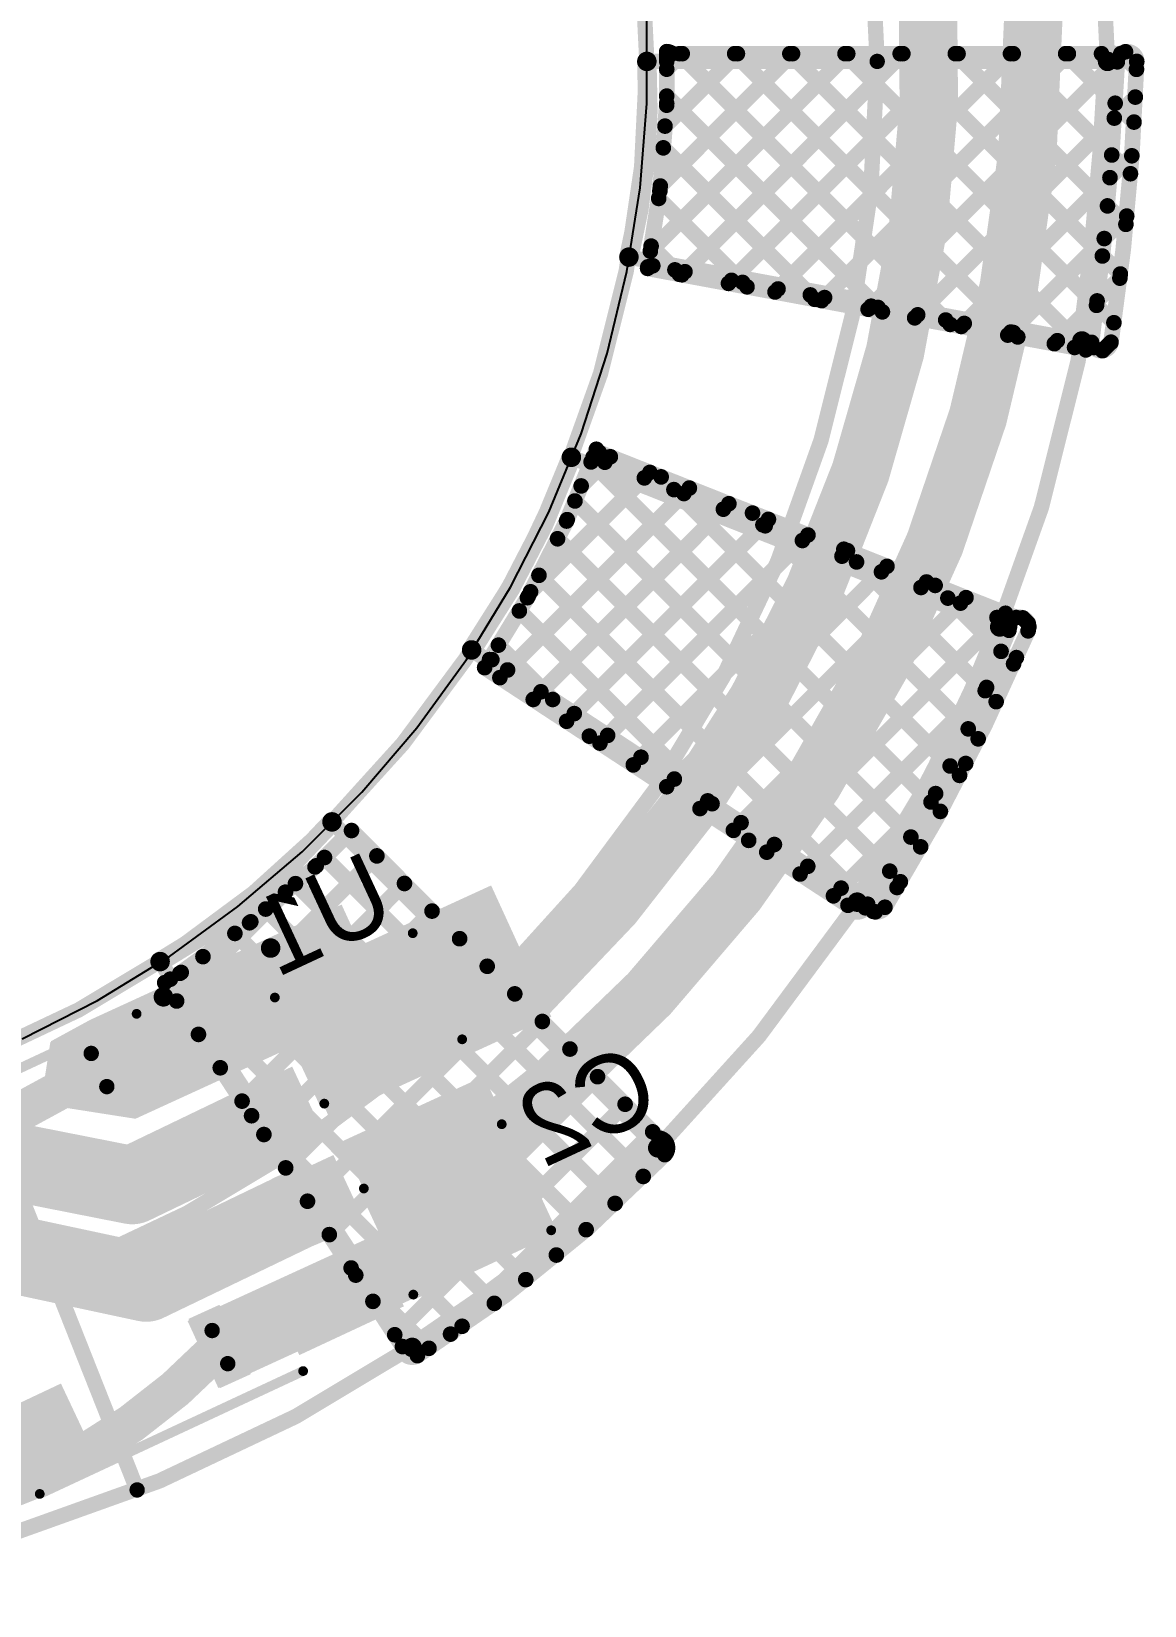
# Model space of a CAD drawing. Header units: millimetres. Extents: x 4.9 to 6.5, y 3.15 to 4.73.
# Drawn here: x 5.932 to 6.503, y 3.151 to 3.958 of the extents above; entities that cross this region are included whole.
import ezdxf

# ---------------------------------------------------------------- set-up
doc = ezdxf.new("R2010")
doc.units = ezdxf.units.MM
doc.header["$MEASUREMENT"] = 0
for name, color, linetype in [('BottomLayer', 5, 'Continuous'), ('BottomOverlay', 54, 'Continuous'), ('BottomPaste', 16, 'Continuous'), ('BottomSolder', 6, 'Continuous'), ('Mechanical1', 6, 'Continuous'), ('Mechanical2', 216, 'Continuous'), ('MultiLayer', 9, 'Continuous'), ('TopLayer', 1, 'Continuous'), ('TopOverlay', 2, 'Continuous'), ('ViaHoleLayer', 16, 'Continuous')]:
    doc.layers.add(name, color=color, linetype=linetype)

# ---------------------------------------------------------------- blocks, each defined once
blk = doc.blocks.new('SOP_8_B_1')
at = {"layer": 'BottomLayer'}
for points in [[(-0.13386, 0.06122), (-0.08268, 0.06122), (-0.13386, 0.08878), (-0.08268, 0.08878)], [(0.08268, 0.06122), (0.13386, 0.06122), (0.08268, 0.08878), (0.13386, 0.08878)], [(-0.13386, 0.01122), (-0.08268, 0.01122), (-0.13386, 0.03878), (-0.08268, 0.03878)], [(0.08268, 0.01122), (0.13386, 0.01122), (0.08268, 0.03878), (0.13386, 0.03878)], [(-0.13386, -0.03878), (-0.08268, -0.03878), (-0.13386, -0.01122), (-0.08268, -0.01122)], [(0.08268, -0.03878), (0.13386, -0.03878), (0.08268, -0.01122), (0.13386, -0.01122)], [(-0.13386, -0.08878), (-0.08268, -0.08878), (-0.13386, -0.06122), (-0.08268, -0.06122)], [(0.08268, -0.08878), (0.13386, -0.08878), (0.08268, -0.06122), (0.13386, -0.06122)]]:
    blk.add_solid(points, dxfattribs=at)
at = {"layer": 'BottomOverlay', "const_width": 0.005}
for points in [[(-0.072, 0.101), (0.077, 0.101)], [(-0.072, -0.101), (0.077, -0.101)]]:
    blk.add_lwpolyline(points, dxfattribs=at)
at = {"layer": 'BottomOverlay'}
for points, const_width in [([(-0.07325, 0.101, 1), (-0.07075, 0.101, 1)], 0.0025), ([(0.07575, 0.101, 1), (0.07825, 0.101, 1)], 0.0025), ([(-0.1219, -0.103, 1), (-0.1321, -0.103, 1)], 0.01), ([(-0.1346, -0.103, 1), (-0.1296, -0.103, 1)], 0.005), ([(-0.1244, -0.103, 1), (-0.1194, -0.103, 1)], 0.005), ([(-0.07325, -0.101, 1), (-0.07075, -0.101, 1)], 0.0025), ([(0.07575, -0.101, 1), (0.07825, -0.101, 1)], 0.0025)]:
    blk.add_lwpolyline(points, format="xyb", close=True, dxfattribs=dict(at, const_width=const_width))
at = {"layer": 'BottomPaste'}
for points in [[(-0.13386, 0.06122), (-0.08268, 0.06122), (-0.13386, 0.08878), (-0.08268, 0.08878)], [(0.08268, 0.06122), (0.13386, 0.06122), (0.08268, 0.08878), (0.13386, 0.08878)], [(-0.13386, 0.01122), (-0.08268, 0.01122), (-0.13386, 0.03878), (-0.08268, 0.03878)], [(0.08268, 0.01122), (0.13386, 0.01122), (0.08268, 0.03878), (0.13386, 0.03878)], [(-0.13386, -0.03878), (-0.08268, -0.03878), (-0.13386, -0.01122), (-0.08268, -0.01122)], [(0.08268, -0.03878), (0.13386, -0.03878), (0.08268, -0.01122), (0.13386, -0.01122)], [(-0.13386, -0.08878), (-0.08268, -0.08878), (-0.13386, -0.06122), (-0.08268, -0.06122)], [(0.08268, -0.08878), (0.13386, -0.08878), (0.08268, -0.06122), (0.13386, -0.06122)]]:
    blk.add_solid(points, dxfattribs=at)
at = {"layer": 'BottomSolder'}
for points in [[(-0.13786, 0.05722), (-0.07868, 0.05722), (-0.13786, 0.09278), (-0.07868, 0.09278)], [(0.07868, 0.05722), (0.13786, 0.05722), (0.07868, 0.09278), (0.13786, 0.09278)], [(-0.13786, 0.00722), (-0.07868, 0.00722), (-0.13786, 0.04278), (-0.07868, 0.04278)], [(0.07868, 0.00722), (0.13786, 0.00722), (0.07868, 0.04278), (0.13786, 0.04278)], [(-0.13786, -0.04278), (-0.07868, -0.04278), (-0.13786, -0.00722), (-0.07868, -0.00722)], [(0.07868, -0.04278), (0.13786, -0.04278), (0.07868, -0.00722), (0.13786, -0.00722)], [(-0.13786, -0.09278), (-0.07868, -0.09278), (-0.13786, -0.05722), (-0.07868, -0.05722)], [(0.07868, -0.09278), (0.13786, -0.09278), (0.07868, -0.05722), (0.13786, -0.05722)]]:
    blk.add_solid(points, dxfattribs=at)
blk = doc.blocks.new('C__1206_B_13')
at = {"layer": 'BottomLayer'}
for points in [[(-0.08, -0.035), (-0.02, -0.035), (-0.08, 0.035), (-0.02, 0.035)], [(0.02, -0.035), (0.08, -0.035), (0.02, 0.035), (0.08, 0.035)]]:
    blk.add_solid(points, dxfattribs=at)
at = {"layer": 'BottomOverlay', "const_width": 0.005}
for points in [[(-0.084, -0.039), (-0.084, 0.039)], [(-0.084, 0.039), (-0.024, 0.039)], [(0.024, 0.039), (0.084, 0.039)], [(0.084, -0.039), (0.084, 0.039)], [(-0.084, -0.039), (-0.024, -0.039)], [(0.024, -0.039), (0.084, -0.039)]]:
    blk.add_lwpolyline(points, dxfattribs=at)
at = {"layer": 'BottomOverlay', "const_width": 0.0025}
for points in [[(-0.08525, 0.039, 1), (-0.08275, 0.039, 1)], [(-0.08525, 0.039, 1), (-0.08275, 0.039, 1)], [(-0.02525, 0.039, 1), (-0.02275, 0.039, 1)], [(0.02275, 0.039, 1), (0.02525, 0.039, 1)], [(0.08275, 0.039, 1), (0.08525, 0.039, 1)], [(0.08275, 0.039, 1), (0.08525, 0.039, 1)], [(-0.08525, -0.039, 1), (-0.08275, -0.039, 1)], [(-0.08525, -0.039, 1), (-0.08275, -0.039, 1)], [(-0.02525, -0.039, 1), (-0.02275, -0.039, 1)], [(0.02275, -0.039, 1), (0.02525, -0.039, 1)], [(0.08275, -0.039, 1), (0.08525, -0.039, 1)], [(0.08275, -0.039, 1), (0.08525, -0.039, 1)]]:
    blk.add_lwpolyline(points, format="xyb", close=True, dxfattribs=at)
at = {"layer": 'BottomPaste'}
for points in [[(-0.08, -0.035), (-0.02, -0.035), (-0.08, 0.035), (-0.02, 0.035)], [(0.02, -0.035), (0.08, -0.035), (0.02, 0.035), (0.08, 0.035)]]:
    blk.add_solid(points, dxfattribs=at)
at = {"layer": 'BottomSolder'}
for points in [[(-0.084, -0.039), (-0.016, -0.039), (-0.084, 0.039), (-0.016, 0.039)], [(0.016, -0.039), (0.084, -0.039), (0.016, 0.039), (0.084, 0.039)]]:
    blk.add_solid(points, dxfattribs=at)

msp = doc.modelspace()

# ---------------------------------------------------------------- linework, layer by layer
at = {"layer": 'BottomLayer', "const_width": 0.03}
for points in [[(6.02193, 4.61967, -0.575301), (6.14563, 3.374)], [(5.95963, 4.572, -0.552947), (6.18586, 3.4638)]]:
    msp.add_lwpolyline(points, format="xyb", dxfattribs=at)
at = {"layer": 'BottomLayer'}
for points, const_width in [([(6.17836, 3.4638, 1), (6.19336, 3.4638, 1)], 0.015), ([(5.95869, 3.434, 1), (5.96656, 3.434, 1)], 0.00787), ([(5.96669, 3.417, 1), (5.97456, 3.417, 1)], 0.00787), ([(6.04588, 3.40077, 1), (6.06588, 3.40077, 1)], 0.02), ([(6.03704, 3.39704, 1), (6.05704, 3.39704, 1)], 0.02), ([(6.03717, 3.39697, 1), (6.05717, 3.39697, 1)], 0.02), ([(6.03717, 3.39697, 1), (6.05717, 3.39697, 1)], 0.02), ([(6.03932, 3.398, 1), (6.05932, 3.398, 1)], 0.02), ([(6.13813, 3.374, 1), (6.15313, 3.374, 1)], 0.015), ([(5.97368, 3.36643, 1), (5.99368, 3.36643, 1)], 0.02), ([(5.97368, 3.36643, 1), (5.99368, 3.36643, 1)], 0.02), ([(6.05522, 3.35235, 1), (6.07522, 3.35235, 1)], 0.02), ([(6.05535, 3.35228, 1), (6.07535, 3.35228, 1)], 0.02), ([(6.0575, 3.35332, 1), (6.0775, 3.35332, 1)], 0.02), ([(6.0575, 3.35332, 1), (6.0775, 3.35332, 1)], 0.02), ([(6.06406, 3.35609, 1), (6.08406, 3.35609, 1)], 0.02), ([(5.98088, 3.31647, 1), (6.00088, 3.31647, 1)], 0.02), ([(5.98088, 3.31647, 1), (6.00088, 3.31647, 1)], 0.02), ([(6.02069, 3.292, 1), (6.02856, 3.292, 1)], 0.00787), ([(6.02869, 3.275, 1), (6.03656, 3.275, 1)], 0.00787)]:
    msp.add_lwpolyline(points, format="xyb", close=True, dxfattribs=dict(at, const_width=const_width))
at = {"layer": 'BottomLayer', "const_width": 0.04}
for points in [[(6.04704, 3.39704), (6.05588, 3.40077)], [(5.98368, 3.36643), (6.04717, 3.39697)], [(6.04717, 3.39697), (6.04932, 3.398)], [(5.89463, 3.384), (5.98368, 3.36643)], [(5.99088, 3.31647), (6.06535, 3.35228)], [(6.06522, 3.35235), (6.0675, 3.35332)], [(6.0675, 3.35332), (6.07406, 3.35609)], [(5.90693, 3.33444), (5.99088, 3.31647)]]:
    msp.add_lwpolyline(points, dxfattribs=at)
at = {"layer": 'BottomLayer'}
for points in [[(6.08489, 3.40074), (6.19851, 3.45283), (6.05405, 3.468), (6.16767, 3.5201)], [(5.98531, 3.40051), (6.11424, 3.45962), (5.96208, 3.4512), (6.091, 3.5103)], [(5.94189, 3.44019), (5.95728, 3.41196), (5.96207, 3.4512), (5.97747, 3.42296)], [(5.98531, 3.40051), (5.9903, 3.43228), (5.93671, 3.40814), (5.9417, 3.43991)], [(6.12715, 3.31011), (6.20016, 3.34358), (6.09105, 3.38885), (6.16405, 3.42233)], [(6.02779, 3.26256), (6.20077, 3.34187), (6.01206, 3.29685), (6.18505, 3.37617)], [(5.84543, 3.16813), (5.96591, 3.22496), (5.82663, 3.208), (5.9471, 3.26483)]]:
    msp.add_solid(points, dxfattribs=at)
at = {"layer": 'BottomOverlay'}
for points, const_width in [([(6.24931, 3.84514), (6.35052, 3.94635)], 0.008), ([(6.25442, 3.87854), (6.32223, 3.94635)], 0.008), ([(6.25684, 3.90924), (6.29395, 3.94635)], 0.008), ([(6.25771, 3.9424), (6.25771, 3.94741)], 0.008), ([(6.25771, 3.9384), (6.26566, 3.94635)], 0.008), ([(6.25771, 3.92075), (6.25771, 3.9424)], 0.008), ([(6.26056, 3.94635), (6.4906, 3.94635)], 0.008), ([(6.26427, 3.94635), (6.40075, 3.80987)], 0.008), ([(6.26706, 3.83461), (6.3788, 3.94635)], 0.008), ([(6.26706, 3.83461), (6.3788, 3.94635)], 0.008), ([(6.29093, 3.8302), (6.40709, 3.94635)], 0.008), ([(6.29255, 3.94635), (6.43546, 3.80345)], 0.008), ([(6.31479, 3.82578), (6.43537, 3.94635)], 0.008), ([(6.32084, 3.94635), (6.47016, 3.79703)], 0.008), ([(6.33866, 3.82136), (6.46365, 3.94635)], 0.008), ([(6.34912, 3.94635), (6.48699, 3.80848)], 0.008), ([(6.36253, 3.81695), (6.49295, 3.94736)], 0.008), ([(6.37741, 3.94635), (6.49031, 3.83345)], 0.008), ([(6.40569, 3.94635), (6.49315, 3.8589)], 0.008), ([(6.43397, 3.94635), (6.49549, 3.88484)], 0.008), ([(6.46226, 3.94635), (6.49731, 3.9113)], 0.008), ([(6.49054, 3.94635), (6.49857, 3.93833)], 0.008), ([(6.25771, 3.92463), (6.36604, 3.8163)], 0.008), ([(6.25428, 3.87677), (6.25768, 3.91995)], 0.008), ([(6.3864, 3.81253), (6.49798, 3.92411)], 0.008), ([(6.25596, 3.89809), (6.33134, 3.82272)], 0.008), ([(6.41027, 3.80811), (6.49619, 3.89403)], 0.008), ([(6.24803, 3.8371), (6.25419, 3.87597)], 0.008), ([(6.25359, 3.87218), (6.29663, 3.82914)], 0.008), ([(6.43413, 3.8037), (6.49357, 3.86313)], 0.008), ([(6.24972, 3.84776), (6.26192, 3.83556)], 0.008), ([(6.25058, 3.83766), (6.47679, 3.7958)], 0.008), ([(6.458, 3.79928), (6.49005, 3.83132)], 0.008), ([(6.48115, 3.79415), (6.48552, 3.79852)], 0.008), ([(6.20669, 3.70756), (6.22163, 3.74363)], 0.008), ([(6.21384, 3.72483), (6.22881, 3.73979)], 0.008), ([(6.22309, 3.74205), (6.43699, 3.65737)], 0.008), ([(6.18789, 3.67059), (6.24907, 3.73177)], 0.008), ([(6.21894, 3.73713), (6.39803, 3.55803)], 0.008), ([(6.17611, 3.63052), (6.26933, 3.72375)], 0.008), ([(6.25488, 3.72947), (6.40786, 3.57649)], 0.008), ([(6.19321, 3.61934), (6.28959, 3.71572)], 0.008), ([(6.21065, 3.71713), (6.38791, 3.53987)], 0.008), ([(6.18669, 3.66825), (6.20636, 3.70684)], 0.008), ([(6.21031, 3.60816), (6.30986, 3.7077)], 0.008), ([(6.3017, 3.71093), (6.4174, 3.59523)], 0.008), ([(6.22741, 3.59698), (6.33012, 3.69968)], 0.008), ([(6.20173, 3.69776), (6.37751, 3.52198)], 0.008), ([(6.24452, 3.5858), (6.35038, 3.69166)], 0.008), ([(6.24452, 3.5858), (6.35038, 3.69166)], 0.008), ([(6.34852, 3.69239), (6.42663, 3.61428)], 0.008), ([(6.26162, 3.57461), (6.37064, 3.68364)], 0.008), ([(6.19219, 3.67902), (6.36465, 3.50656)], 0.008), ([(6.27872, 3.56343), (6.39091, 3.67562)], 0.008), ([(6.16687, 3.63583), (6.1863, 3.66755)], 0.008), ([(6.29583, 3.55225), (6.41117, 3.66759)], 0.008), ([(6.39534, 3.67386), (6.43556, 3.63364)], 0.008), ([(6.18215, 3.66077), (6.28095, 3.56198)], 0.008), ([(6.31293, 3.54107), (6.43143, 3.65957)], 0.008), ([(6.44027, 3.65721), (6.44306, 3.65443)], 0.008), ([(6.17141, 3.64324), (6.19925, 3.61539)], 0.008), ([(6.16805, 3.63579), (6.36059, 3.50991)], 0.008), ([(6.33003, 3.52989), (6.43701, 3.63686)], 0.008), ([(6.34713, 3.51871), (6.41102, 3.58259)], 0.008), ([(6.36355, 3.50684), (6.37576, 3.51905)], 0.008), ([(5.99963, 3.463), (6.05463, 3.488)], 0.01)]:
    msp.add_lwpolyline(points, dxfattribs=dict(at, const_width=const_width))
for points, const_width in [([(6.25571, 3.94741, 1), (6.25971, 3.94741, 1)], 0.004), ([(6.25571, 3.94741, 1), (6.25971, 3.94741, 1)], 0.004), ([(6.25571, 3.9424, 1), (6.25971, 3.9424, 1)], 0.004), ([(6.25571, 3.9424, 1), (6.25971, 3.9424, 1)], 0.004), ([(6.25856, 3.94635, 1), (6.26256, 3.94635, 1)], 0.004), ([(6.25856, 3.94635, 1), (6.26256, 3.94635, 1)], 0.004), ([(6.26227, 3.94635, 1), (6.26627, 3.94635, 1)], 0.004), ([(6.26366, 3.94635, 1), (6.26766, 3.94635, 1)], 0.004), ([(6.29055, 3.94635, 1), (6.29455, 3.94635, 1)], 0.004), ([(6.29195, 3.94635, 1), (6.29595, 3.94635, 1)], 0.004), ([(6.31884, 3.94635, 1), (6.32284, 3.94635, 1)], 0.004), ([(6.32023, 3.94635, 1), (6.32423, 3.94635, 1)], 0.004), ([(6.34712, 3.94635, 1), (6.35112, 3.94635, 1)], 0.004), ([(6.34852, 3.94635, 1), (6.35252, 3.94635, 1)], 0.004), ([(6.37541, 3.94635, 1), (6.37941, 3.94635, 1)], 0.004), ([(6.3768, 3.94635, 1), (6.3808, 3.94635, 1)], 0.004), ([(6.3768, 3.94635, 1), (6.3808, 3.94635, 1)], 0.004), ([(6.40369, 3.94635, 1), (6.40769, 3.94635, 1)], 0.004), ([(6.40509, 3.94635, 1), (6.40909, 3.94635, 1)], 0.004), ([(6.43197, 3.94635, 1), (6.43597, 3.94635, 1)], 0.004), ([(6.43337, 3.94635, 1), (6.43737, 3.94635, 1)], 0.004), ([(6.46026, 3.94635, 1), (6.46426, 3.94635, 1)], 0.004), ([(6.46165, 3.94635, 1), (6.46565, 3.94635, 1)], 0.004), ([(6.48854, 3.94635, 1), (6.49254, 3.94635, 1)], 0.004), ([(6.4886, 3.94635, 1), (6.4926, 3.94635, 1)], 0.004), ([(6.4886, 3.94635, 1), (6.4926, 3.94635, 1)], 0.004), ([(6.49095, 3.94736, 1), (6.49495, 3.94736, 1)], 0.004), ([(6.4967, 3.9424, 1), (6.5007, 3.9424, 1)], 0.004), ([(6.4967, 3.94224, 1), (6.5007, 3.94224, 1)], 0.004), ([(6.25571, 3.9384, 1), (6.25971, 3.9384, 1)], 0.004), ([(6.49657, 3.93833, 1), (6.50057, 3.93833, 1)], 0.004), ([(6.25571, 3.92463, 1), (6.25971, 3.92463, 1)], 0.004), ([(6.25568, 3.91995, 1), (6.25968, 3.91995, 1)], 0.004), ([(6.25571, 3.92075, 1), (6.25971, 3.92075, 1)], 0.004), ([(6.49598, 3.92411, 1), (6.49998, 3.92411, 1)], 0.004), ([(6.25484, 3.90924, 1), (6.25884, 3.90924, 1)], 0.004), ([(6.49531, 3.9113, 1), (6.49931, 3.9113, 1)], 0.004), ([(6.25396, 3.89809, 1), (6.25796, 3.89809, 1)], 0.004), ([(6.49419, 3.89403, 1), (6.49819, 3.89403, 1)], 0.004), ([(6.49349, 3.88484, 1), (6.49749, 3.88484, 1)], 0.004), ([(6.25228, 3.87677, 1), (6.25628, 3.87677, 1)], 0.004), ([(6.25242, 3.87854, 1), (6.25642, 3.87854, 1)], 0.004), ([(6.25159, 3.87218, 1), (6.25559, 3.87218, 1)], 0.004), ([(6.25219, 3.87597, 1), (6.25619, 3.87597, 1)], 0.004), ([(6.49157, 3.86313, 1), (6.49557, 3.86313, 1)], 0.004), ([(6.49115, 3.8589, 1), (6.49515, 3.8589, 1)], 0.004), ([(6.24731, 3.84514, 1), (6.25131, 3.84514, 1)], 0.004), ([(6.24772, 3.84776, 1), (6.25172, 3.84776, 1)], 0.004), ([(6.24603, 3.8371, 1), (6.25003, 3.8371, 1)], 0.004), ([(6.24858, 3.83766, 1), (6.25258, 3.83766, 1)], 0.004), ([(6.25992, 3.83556, 1), (6.26392, 3.83556, 1)], 0.004), ([(6.26506, 3.83461, 1), (6.26906, 3.83461, 1)], 0.004), ([(6.26506, 3.83461, 1), (6.26906, 3.83461, 1)], 0.004), ([(6.28893, 3.8302, 1), (6.29293, 3.8302, 1)], 0.004), ([(6.29463, 3.82914, 1), (6.29863, 3.82914, 1)], 0.004), ([(6.48805, 3.83132, 1), (6.49205, 3.83132, 1)], 0.004), ([(6.48831, 3.83345, 1), (6.49231, 3.83345, 1)], 0.004), ([(6.31279, 3.82578, 1), (6.31679, 3.82578, 1)], 0.004), ([(6.32934, 3.82272, 1), (6.33334, 3.82272, 1)], 0.004), ([(6.33666, 3.82136, 1), (6.34066, 3.82136, 1)], 0.004), ([(6.36053, 3.81695, 1), (6.36453, 3.81695, 1)], 0.004), ([(6.36404, 3.8163, 1), (6.36804, 3.8163, 1)], 0.004), ([(6.3844, 3.81253, 1), (6.3884, 3.81253, 1)], 0.004), ([(6.39875, 3.80987, 1), (6.40275, 3.80987, 1)], 0.004), ([(6.40827, 3.80811, 1), (6.41227, 3.80811, 1)], 0.004), ([(6.43213, 3.8037, 1), (6.43613, 3.8037, 1)], 0.004), ([(6.48499, 3.80848, 1), (6.48899, 3.80848, 1)], 0.004), ([(6.43346, 3.80345, 1), (6.43746, 3.80345, 1)], 0.004), ([(6.456, 3.79928, 1), (6.46, 3.79928, 1)], 0.004), ([(6.46816, 3.79703, 1), (6.47216, 3.79703, 1)], 0.004), ([(6.47479, 3.7958, 1), (6.47879, 3.7958, 1)], 0.004), ([(6.47479, 3.7958, 1), (6.47879, 3.7958, 1)], 0.004), ([(6.4835, 3.79837, 1), (6.4875, 3.79837, 1)], 0.004), ([(6.4835, 3.79837, 1), (6.4875, 3.79837, 1)], 0.004), ([(6.48352, 3.79852, 1), (6.48752, 3.79852, 1)], 0.004), ([(6.47915, 3.79415, 1), (6.48315, 3.79415, 1)], 0.004), ([(6.21963, 3.74363, 1), (6.22363, 3.74363, 1)], 0.004), ([(6.22109, 3.74205, 1), (6.22509, 3.74205, 1)], 0.004), ([(6.22681, 3.73979, 1), (6.23081, 3.73979, 1)], 0.004), ([(6.21694, 3.73713, 1), (6.22094, 3.73713, 1)], 0.004), ([(6.24707, 3.73177, 1), (6.25107, 3.73177, 1)], 0.004), ([(6.21184, 3.72483, 1), (6.21584, 3.72483, 1)], 0.004), ([(6.25288, 3.72947, 1), (6.25688, 3.72947, 1)], 0.004), ([(6.26733, 3.72375, 1), (6.27133, 3.72375, 1)], 0.004), ([(6.20865, 3.71713, 1), (6.21265, 3.71713, 1)], 0.004), ([(6.28759, 3.71572, 1), (6.29159, 3.71572, 1)], 0.004), ([(6.20436, 3.70684, 1), (6.20836, 3.70684, 1)], 0.004), ([(6.20469, 3.70756, 1), (6.20869, 3.70756, 1)], 0.004), ([(6.2997, 3.71093, 1), (6.3037, 3.71093, 1)], 0.004), ([(6.30786, 3.7077, 1), (6.31186, 3.7077, 1)], 0.004), ([(6.32812, 3.69968, 1), (6.33212, 3.69968, 1)], 0.004), ([(6.19973, 3.69776, 1), (6.20373, 3.69776, 1)], 0.004), ([(6.34652, 3.69239, 1), (6.35052, 3.69239, 1)], 0.004), ([(6.34838, 3.69166, 1), (6.35238, 3.69166, 1)], 0.004), ([(6.34838, 3.69166, 1), (6.35238, 3.69166, 1)], 0.004), ([(6.36864, 3.68364, 1), (6.37264, 3.68364, 1)], 0.004), ([(6.19019, 3.67902, 1), (6.19419, 3.67902, 1)], 0.004), ([(6.38891, 3.67562, 1), (6.39291, 3.67562, 1)], 0.004), ([(6.1843, 3.66755, 1), (6.1883, 3.66755, 1)], 0.004), ([(6.18469, 3.66825, 1), (6.18869, 3.66825, 1)], 0.004), ([(6.18589, 3.67059, 1), (6.18989, 3.67059, 1)], 0.004), ([(6.39334, 3.67386, 1), (6.39734, 3.67386, 1)], 0.004), ([(6.40917, 3.66759, 1), (6.41317, 3.66759, 1)], 0.004), ([(6.18015, 3.66077, 1), (6.18415, 3.66077, 1)], 0.004), ([(6.42943, 3.65957, 1), (6.43343, 3.65957, 1)], 0.004), ([(6.43499, 3.65737, 1), (6.43899, 3.65737, 1)], 0.004), ([(6.43499, 3.65737, 1), (6.43899, 3.65737, 1)], 0.004), ([(6.43827, 3.65721, 1), (6.44227, 3.65721, 1)], 0.004), ([(6.44101, 3.65058, 1), (6.44501, 3.65058, 1)], 0.004), ([(6.44106, 3.65443, 1), (6.44506, 3.65443, 1)], 0.004), ([(6.44142, 3.65256, 1), (6.44542, 3.65256, 1)], 0.004), ([(6.16941, 3.64324, 1), (6.17341, 3.64324, 1)], 0.004), ([(6.16487, 3.63583, 1), (6.16887, 3.63583, 1)], 0.004), ([(6.16605, 3.63579, 1), (6.17005, 3.63579, 1)], 0.004), ([(6.43501, 3.63686, 1), (6.439, 3.63686, 1)], 0.004), ([(6.17411, 3.63052, 1), (6.17811, 3.63052, 1)], 0.004), ([(6.43356, 3.63364, 1), (6.43756, 3.63364, 1)], 0.004), ([(6.19121, 3.61934, 1), (6.19521, 3.61934, 1)], 0.004), ([(6.19725, 3.61539, 1), (6.20125, 3.61539, 1)], 0.004), ([(6.42463, 3.61428, 1), (6.42863, 3.61428, 1)], 0.004), ([(6.20831, 3.60816, 1), (6.21231, 3.60816, 1)], 0.004), ([(6.22541, 3.59698, 1), (6.22941, 3.59698, 1)], 0.004), ([(6.4154, 3.59523, 1), (6.4194, 3.59523, 1)], 0.004), ([(6.24252, 3.5858, 1), (6.24652, 3.5858, 1)], 0.004), ([(6.24252, 3.5858, 1), (6.24652, 3.5858, 1)], 0.004), ([(6.40902, 3.58259, 1), (6.41302, 3.58259, 1)], 0.004), ([(6.25962, 3.57461, 1), (6.26362, 3.57461, 1)], 0.004), ([(6.40586, 3.57649, 1), (6.40986, 3.57649, 1)], 0.004), ([(6.27672, 3.56343, 1), (6.28072, 3.56343, 1)], 0.004), ([(6.27895, 3.56198, 1), (6.28295, 3.56198, 1)], 0.004), ([(6.39603, 3.55803, 1), (6.40003, 3.55803, 1)], 0.004), ([(6.29383, 3.55225, 1), (6.29783, 3.55225, 1)], 0.004), ([(6.31093, 3.54107, 1), (6.31493, 3.54107, 1)], 0.004), ([(6.38591, 3.53987, 1), (6.38991, 3.53987, 1)], 0.004), ([(6.32803, 3.52989, 1), (6.33203, 3.52989, 1)], 0.004), ([(6.37551, 3.52198, 1), (6.37951, 3.52198, 1)], 0.004), ([(6.34513, 3.51871, 1), (6.34913, 3.51871, 1)], 0.004), ([(6.37376, 3.51905, 1), (6.37776, 3.51905, 1)], 0.004), ([(6.35859, 3.50991, 1), (6.36259, 3.50991, 1)], 0.004), ([(6.35859, 3.50991, 1), (6.36259, 3.50991, 1)], 0.004), ([(6.36155, 3.50684, 1), (6.36555, 3.50684, 1)], 0.004), ([(6.36265, 3.50656, 1), (6.36665, 3.50656, 1)], 0.004), ([(6.36761, 3.50891, 1), (6.37161, 3.50891, 1)], 0.004), ([(6.36761, 3.50891, 1), (6.37161, 3.50891, 1)], 0.004), ([(6.05213, 3.488, 1), (6.05713, 3.488, 1)], 0.005), ([(5.99713, 3.463, 1), (6.00213, 3.463, 1)], 0.005)]:
    msp.add_lwpolyline(points, format="xyb", close=True, dxfattribs=dict(at, const_width=const_width))
at = {"layer": 'BottomOverlay', "const_width": 0.008}
for points in [[(6.25771, 3.94741, -0.154868), (6.26056, 3.94635)], [(6.4987, 3.94224, -0.029569), (6.4855, 3.79837)], [(6.4906, 3.94635, -0.624855), (6.4987, 3.9424)], [(6.4855, 3.79837, -0.636168), (6.47679, 3.7958)], [(6.44301, 3.65058, -0.036059), (6.36961, 3.50891)], [(6.43699, 3.65737, -0.500757), (6.44342, 3.65256)], [(6.36961, 3.50891, -0.634968), (6.36059, 3.50991)]]:
    msp.add_lwpolyline(points, format="xyb", dxfattribs=at)
at = {"layer": 'Mechanical1'}
for points, const_width in [([(6.36563, 3.9424, 1), (5.02704, 3.9424, 1)], 0.00787), ([(6.36563, 3.9424, 1), (5.02704, 3.9424, 1)], 0.00787), ([(6.24502, 3.9424, 1), (6.25002, 3.9424, 1)], 0.005), ([(6.24555, 3.9424, 1), (6.24949, 3.9424, 1)], 0.00394), ([(6.24555, 3.9424, 1), (6.24949, 3.9424, 1)], 0.00394), ([(6.36366, 3.9424, 1), (6.3676, 3.9424, 1)], 0.00394), ([(6.36366, 3.9424, 1), (6.3676, 3.9424, 1)], 0.00394), ([(6.48124, 3.9424, 1), (6.48624, 3.9424, 1)], 0.005), ([(6.48177, 3.9424, 1), (6.48571, 3.9424, 1)], 0.00394), ([(6.48177, 3.9424, 1), (6.48571, 3.9424, 1)], 0.00394), ([(6.23582, 3.84211, 1), (6.24082, 3.84211, 1)], 0.005), ([(6.23635, 3.84211, 1), (6.24028, 3.84211, 1)], 0.00394), ([(6.23635, 3.84211, 1), (6.24028, 3.84211, 1)], 0.00394), ([(6.46809, 3.79913, 1), (6.47309, 3.79913, 1)], 0.005), ([(6.46862, 3.79913, 1), (6.47256, 3.79913, 1)], 0.00394), ([(6.46862, 3.79913, 1), (6.47256, 3.79913, 1)], 0.00394), ([(6.20632, 3.73952, 1), (6.21132, 3.73952, 1)], 0.005), ([(6.20685, 3.73952, 1), (6.21079, 3.73952, 1)], 0.00394), ([(6.20685, 3.73952, 1), (6.21079, 3.73952, 1)], 0.00394), ([(6.42595, 3.65257, 1), (6.43095, 3.65257, 1)], 0.005), ([(6.42648, 3.65257, 1), (6.43042, 3.65257, 1)], 0.00394), ([(6.42648, 3.65257, 1), (6.43042, 3.65257, 1)], 0.00394), ([(6.15517, 3.64079, 1), (6.16017, 3.64079, 1)], 0.005), ([(6.1557, 3.64079, 1), (6.15964, 3.64079, 1)], 0.00394), ([(6.1557, 3.64079, 1), (6.15964, 3.64079, 1)], 0.00394), ([(6.08358, 3.55266, 1), (6.08858, 3.55266, 1)], 0.005), ([(6.08411, 3.55266, 1), (6.08805, 3.55266, 1)], 0.00394), ([(6.08411, 3.55266, 1), (6.08805, 3.55266, 1)], 0.00394), ([(6.35289, 3.51153, 1), (6.35789, 3.51153, 1)], 0.005), ([(6.35342, 3.51153, 1), (6.35736, 3.51153, 1)], 0.00394), ([(6.35342, 3.51153, 1), (6.35736, 3.51153, 1)], 0.00394), ([(5.99545, 3.48107, 1), (6.00045, 3.48107, 1)], 0.005), ([(5.99598, 3.48107, 1), (5.99992, 3.48107, 1)], 0.00394), ([(5.99598, 3.48107, 1), (5.99992, 3.48107, 1)], 0.00394), ([(6.25061, 3.38563, 1), (6.25561, 3.38563, 1)], 0.005), ([(6.25115, 3.38563, 1), (6.25508, 3.38563, 1)], 0.00394), ([(6.25115, 3.38563, 1), (6.25508, 3.38563, 1)], 0.00394), ([(6.12471, 3.28335, 1), (6.12971, 3.28335, 1)], 0.005), ([(6.12524, 3.28335, 1), (6.12918, 3.28335, 1)], 0.00394), ([(6.12524, 3.28335, 1), (6.12918, 3.28335, 1)], 0.00394), ([(5.98421, 3.21029, 1), (5.98815, 3.21029, 1)], 0.00394), ([(5.98421, 3.21029, 1), (5.98815, 3.21029, 1)], 0.00394)]:
    msp.add_lwpolyline(points, format="xyb", close=True, dxfattribs=dict(at, const_width=const_width))
at = {"layer": 'Mechanical1', "const_width": 0.01}
for points in [[(6.24752, 3.9424, -0.075681), (6.23832, 3.84211)], [(6.48374, 3.9424, -0.023778), (6.47059, 3.79913)], [(6.20882, 3.73952, -0.065033), (6.15767, 3.64079)], [(6.42845, 3.65257, -0.065456), (6.35539, 3.51153)], [(6.08608, 3.55266, -0.087226), (5.99795, 3.48107)], [(6.25312, 3.38563, -0.06032), (6.12721, 3.28335)]]:
    msp.add_lwpolyline(points, format="xyb", dxfattribs=at)
at = {"layer": 'Mechanical1', "const_width": 0.00787}
for points in [[(6.24752, 3.9424), (6.48374, 3.9424)], [(6.24752, 3.9424), (6.48374, 3.9424)], [(6.23832, 3.84211), (6.47059, 3.79913)], [(6.23832, 3.84211), (6.47059, 3.79913)], [(6.20882, 3.73952), (6.42845, 3.65257)], [(6.20882, 3.73952), (6.42845, 3.65257)], [(6.15767, 3.64079), (6.35539, 3.51153)], [(6.15767, 3.64079), (6.35539, 3.51153)], [(6.08608, 3.55266), (6.25312, 3.38563)], [(6.08608, 3.55266), (6.25312, 3.38563)], [(5.99795, 3.48107), (6.12721, 3.28335)], [(5.99795, 3.48107), (6.12721, 3.28335)], [(5.89922, 3.42992), (5.98618, 3.21029)], [(5.89922, 3.42992), (5.98618, 3.21029)]]:
    msp.add_lwpolyline(points, dxfattribs=at)
at = {"layer": 'Mechanical2'}
for points, const_width in [([(6.48374, 3.9424, 1), (4.90893, 3.9424, 1)], 0.00787), ([(6.24752, 3.9424, 1), (5.14515, 3.9424, 1)], 0.00787), ([(6.24555, 3.9424, 1), (6.24949, 3.9424, 1)], 0.00394), ([(6.48177, 3.9424, 1), (6.48571, 3.9424, 1)], 0.00394)]:
    msp.add_lwpolyline(points, format="xyb", close=True, dxfattribs=dict(at, const_width=const_width))
at = {"layer": 'MultiLayer'}
for p, q in [((6.24752, 3.9424), (6.24752, 3.96406)), ((6.24752, 3.92075), (6.24752, 3.9424)), ((6.24412, 3.87757), (6.24752, 3.92075)), ((6.23734, 3.83479), (6.24412, 3.87757)), ((6.22723, 3.79267), (6.23734, 3.83479)), ((6.21385, 3.75148), (6.22723, 3.79267)), ((6.19727, 3.71147), (6.21385, 3.75148)), ((6.17761, 3.67287), (6.19727, 3.71147)), ((6.15498, 3.63595), (6.17761, 3.67287)), ((6.12952, 3.60091), (6.15498, 3.63595)), ((6.10139, 3.56797), (6.12952, 3.60091)), ((6.07077, 3.53734), (6.10139, 3.56797)), ((6.03783, 3.50922), (6.07077, 3.53734)), ((6.00279, 3.48376), (6.03783, 3.50922)), ((5.96586, 3.46113), (6.00279, 3.48376)), ((5.92727, 3.44146), (5.96586, 3.46113))]:
    msp.add_line(p, q, dxfattribs=at)
at = {"layer": 'MultiLayer', "const_width": 0.00787}
for points in [[(5.95869, 3.434, 1), (5.96656, 3.434, 1)], [(5.96669, 3.417, 1), (5.97456, 3.417, 1)], [(6.02069, 3.292, 1), (6.02856, 3.292, 1)], [(6.02869, 3.275, 1), (6.03656, 3.275, 1)]]:
    msp.add_lwpolyline(points, format="xyb", close=True, dxfattribs=at)
at = {"layer": 'TopLayer'}
for points, const_width in [([(5.95869, 3.434, 1), (5.96656, 3.434, 1)], 0.00787), ([(5.95963, 3.425, 1), (5.96963, 3.425, 1)], 0.01), ([(5.96669, 3.417, 1), (5.97456, 3.417, 1)], 0.00787), ([(6.02069, 3.292, 1), (6.02856, 3.292, 1)], 0.00787), ([(6.02174, 3.28194, 1), (6.03174, 3.28194, 1)], 0.01), ([(6.02869, 3.275, 1), (6.03656, 3.275, 1)], 0.00787)]:
    msp.add_lwpolyline(points, format="xyb", close=True, dxfattribs=dict(at, const_width=const_width))
at = {"layer": 'TopLayer', "const_width": 0.02}
for points in [[(5.96463, 3.425, -0.170287), (5.60663, 3.349)], [(6.02674, 3.28194, -0.219569), (5.79255, 3.1896)]]:
    msp.add_lwpolyline(points, format="xyb", dxfattribs=at)
at = {"layer": 'TopLayer'}
for points in [[(5.96661, 3.40445), (5.9825, 3.41167), (5.95047, 3.43995), (5.96636, 3.44718)], [(6.02861, 3.26245), (6.0445, 3.26967), (6.01247, 3.29795), (6.02836, 3.30518)]]:
    msp.add_solid(points, dxfattribs=at)
at = {"layer": 'TopOverlay', "const_width": 0.008}
for points in [[(6.24931, 3.84514), (6.35052, 3.94635)], [(6.25442, 3.87854), (6.32223, 3.94635)], [(6.25684, 3.90924), (6.29395, 3.94635)], [(6.25771, 3.9384), (6.26566, 3.94635)], [(6.25771, 3.94635), (6.48065, 3.94635)], [(6.25771, 3.9424), (6.25771, 3.94635)], [(6.25771, 3.92075), (6.25771, 3.9424)], [(6.26427, 3.94635), (6.40301, 3.80762)], [(6.26551, 3.83306), (6.3788, 3.94635)], [(6.26551, 3.83306), (6.3788, 3.94635)], [(6.28937, 3.82864), (6.40709, 3.94635)], [(6.29255, 3.94635), (6.43771, 3.80119)], [(6.31324, 3.82423), (6.43537, 3.94635)], [(6.32084, 3.94635), (6.47264, 3.79455)], [(6.33711, 3.81981), (6.46365, 3.94635)], [(6.34912, 3.94635), (6.47809, 3.81738)], [(6.36098, 3.81539), (6.4887, 3.94312)], [(6.37741, 3.94635), (6.48109, 3.84267)], [(6.40569, 3.94635), (6.4837, 3.86835)], [(6.43397, 3.94635), (6.48589, 3.89443)], [(6.46226, 3.94635), (6.48766, 3.92095)], [(6.25771, 3.92463), (6.3683, 3.81404)], [(6.25428, 3.87677), (6.25768, 3.91995)], [(6.38485, 3.81098), (6.4872, 3.91334)], [(6.25596, 3.89809), (6.33359, 3.82046)], [(6.40871, 3.80656), (6.48497, 3.88282)], [(6.24791, 3.83632), (6.25419, 3.87597)], [(6.25359, 3.87218), (6.29889, 3.82688)], [(6.24972, 3.84776), (6.26418, 3.83331)], [(6.43258, 3.80214), (6.48205, 3.85161)], [(6.24791, 3.83632), (6.46684, 3.7958)], [(6.45645, 3.79773), (6.47838, 3.81965)], [(6.20669, 3.70756), (6.21988, 3.73939)], [(6.21988, 3.73939), (6.42704, 3.65738)], [(6.21384, 3.72483), (6.22599, 3.73697)], [(6.21894, 3.73713), (6.39322, 3.56284)], [(6.18789, 3.67059), (6.24625, 3.72895)], [(6.2614, 3.72295), (6.40303, 3.58132)], [(6.17217, 3.62659), (6.26651, 3.72093)], [(6.21065, 3.71713), (6.3829, 3.54488)], [(6.18669, 3.66825), (6.20636, 3.70684)], [(6.18928, 3.61541), (6.28677, 3.71291)], [(6.20638, 3.60423), (6.30704, 3.70488)], [(6.30822, 3.70442), (6.4123, 3.60034)], [(6.20173, 3.69776), (6.37207, 3.52742)], [(6.22348, 3.59304), (6.3273, 3.69686)], [(6.24058, 3.58186), (6.34756, 3.68884)], [(6.24058, 3.58186), (6.34756, 3.68884)], [(6.35504, 3.68588), (6.42101, 3.61991)], [(6.19219, 3.67902), (6.36075, 3.51046)], [(6.25769, 3.57068), (6.36782, 3.68082)], [(6.16434, 3.63171), (6.1863, 3.66755)], [(6.27479, 3.5595), (6.38809, 3.6728)], [(6.40186, 3.66735), (6.42914, 3.64006)], [(6.18215, 3.66077), (6.29974, 3.54319)], [(6.29189, 3.54832), (6.40835, 3.66477)], [(6.309, 3.53714), (6.42936, 3.6575)], [(6.17141, 3.64324), (6.21804, 3.5966)], [(6.16434, 3.63171), (6.35064, 3.50991)], [(6.3261, 3.52595), (6.42171, 3.62157)], [(6.3432, 3.51477), (6.39559, 3.56716)], [(6.07798, 3.53014), (6.09609, 3.54824)], [(6.09609, 3.54824), (6.25373, 3.3906)], [(6.01762, 3.44375), (6.1091, 3.53523)], [(6.04445, 3.50146), (6.07739, 3.52959)], [(6.08225, 3.53441), (6.24568, 3.37097)], [(6.00644, 3.46086), (6.06223, 3.51664)], [(6.0288, 3.42665), (6.12324, 3.52109)], [(6.06735, 3.52102), (6.23125, 3.35712)], [(6.03998, 3.40955), (6.13738, 3.50695)], [(6.05209, 3.50799), (6.2164, 3.34369)], [(6.00878, 3.47551), (6.04382, 3.50097)], [(6.0363, 3.4955), (6.20113, 3.33067)], [(6.05117, 3.39244), (6.15153, 3.4928)], [(6.01992, 3.4836), (6.18544, 3.31807)], [(6.00029, 3.47026), (6.00812, 3.47506)], [(6.06235, 3.37534), (6.16567, 3.47866)], [(6.00029, 3.47026), (6.12221, 3.28377)], [(6.00319, 3.47204), (6.16932, 3.30591)], [(6.07353, 3.35824), (6.17981, 3.46452)], [(6.07353, 3.35824), (6.17981, 3.46452)], [(6.08471, 3.34114), (6.19395, 3.45038)], [(6.09589, 3.32403), (6.20809, 3.43624)], [(6.10707, 3.30693), (6.22224, 3.42209)], [(6.04486, 3.40208), (6.15278, 3.29417)], [(6.11825, 3.28983), (6.23638, 3.40795)], [(6.14686, 3.29015), (6.25052, 3.39381)], [(6.25449, 3.39045), (6.25794, 3.387)], [(6.09827, 3.32039), (6.13579, 3.28287)]]:
    msp.add_lwpolyline(points, dxfattribs=at)
at = {"layer": 'TopOverlay', "const_width": 0.004}
for points in [[(6.25571, 3.94635, 1), (6.25971, 3.94635, 1)], [(6.25571, 3.94635, 1), (6.25971, 3.94635, 1)], [(6.25571, 3.9424, 1), (6.25971, 3.9424, 1)], [(6.25571, 3.9424, 1), (6.25971, 3.9424, 1)], [(6.26227, 3.94635, 1), (6.26627, 3.94635, 1)], [(6.26366, 3.94635, 1), (6.26766, 3.94635, 1)], [(6.29055, 3.94635, 1), (6.29455, 3.94635, 1)], [(6.29195, 3.94635, 1), (6.29595, 3.94635, 1)], [(6.31884, 3.94635, 1), (6.32284, 3.94635, 1)], [(6.32023, 3.94635, 1), (6.32423, 3.94635, 1)], [(6.34712, 3.94635, 1), (6.35112, 3.94635, 1)], [(6.34852, 3.94635, 1), (6.35252, 3.94635, 1)], [(6.37541, 3.94635, 1), (6.37941, 3.94635, 1)], [(6.3768, 3.94635, 1), (6.3808, 3.94635, 1)], [(6.3768, 3.94635, 1), (6.3808, 3.94635, 1)], [(6.40369, 3.94635, 1), (6.40769, 3.94635, 1)], [(6.40509, 3.94635, 1), (6.40909, 3.94635, 1)], [(6.43197, 3.94635, 1), (6.43597, 3.94635, 1)], [(6.43337, 3.94635, 1), (6.43737, 3.94635, 1)], [(6.46026, 3.94635, 1), (6.46426, 3.94635, 1)], [(6.46165, 3.94635, 1), (6.46565, 3.94635, 1)], [(6.47865, 3.94635, 1), (6.48265, 3.94635, 1)], [(6.47865, 3.94635, 1), (6.48265, 3.94635, 1)], [(6.4867, 3.94312, 1), (6.4907, 3.94312, 1)], [(6.48675, 3.9424, 1), (6.49075, 3.9424, 1)], [(6.48675, 3.94218, 1), (6.49075, 3.94218, 1)], [(6.25571, 3.9384, 1), (6.25971, 3.9384, 1)], [(6.25571, 3.92463, 1), (6.25971, 3.92463, 1)], [(6.25568, 3.91995, 1), (6.25968, 3.91995, 1)], [(6.25571, 3.92075, 1), (6.25971, 3.92075, 1)], [(6.48566, 3.92095, 1), (6.48966, 3.92095, 1)], [(6.25484, 3.90924, 1), (6.25884, 3.90924, 1)], [(6.4852, 3.91334, 1), (6.4892, 3.91334, 1)], [(6.25396, 3.89809, 1), (6.25796, 3.89809, 1)], [(6.48389, 3.89443, 1), (6.48789, 3.89443, 1)], [(6.25228, 3.87677, 1), (6.25628, 3.87677, 1)], [(6.25242, 3.87854, 1), (6.25642, 3.87854, 1)], [(6.48297, 3.88282, 1), (6.48697, 3.88282, 1)], [(6.25159, 3.87218, 1), (6.25559, 3.87218, 1)], [(6.25219, 3.87597, 1), (6.25619, 3.87597, 1)], [(6.4817, 3.86835, 1), (6.4857, 3.86835, 1)], [(6.24731, 3.84514, 1), (6.25131, 3.84514, 1)], [(6.24772, 3.84776, 1), (6.25172, 3.84776, 1)], [(6.48005, 3.85161, 1), (6.48405, 3.85161, 1)], [(6.24591, 3.83632, 1), (6.24991, 3.83632, 1)], [(6.24591, 3.83632, 1), (6.24991, 3.83632, 1)], [(6.47909, 3.84267, 1), (6.48309, 3.84267, 1)], [(6.26218, 3.83331, 1), (6.26618, 3.83331, 1)], [(6.26351, 3.83306, 1), (6.26751, 3.83306, 1)], [(6.26351, 3.83306, 1), (6.26751, 3.83306, 1)], [(6.28737, 3.82864, 1), (6.29137, 3.82864, 1)], [(6.29689, 3.82688, 1), (6.30089, 3.82688, 1)], [(6.31124, 3.82423, 1), (6.31524, 3.82423, 1)], [(6.33159, 3.82046, 1), (6.33559, 3.82046, 1)], [(6.33511, 3.81981, 1), (6.33911, 3.81981, 1)], [(6.47638, 3.81965, 1), (6.48038, 3.81965, 1)], [(6.35898, 3.81539, 1), (6.36298, 3.81539, 1)], [(6.3663, 3.81404, 1), (6.3703, 3.81404, 1)], [(6.47609, 3.81738, 1), (6.48009, 3.81738, 1)], [(6.38285, 3.81098, 1), (6.38685, 3.81098, 1)], [(6.40101, 3.80762, 1), (6.40501, 3.80762, 1)], [(6.40671, 3.80656, 1), (6.41071, 3.80656, 1)], [(6.43058, 3.80214, 1), (6.43458, 3.80214, 1)], [(6.43571, 3.80119, 1), (6.43971, 3.80119, 1)], [(6.45445, 3.79773, 1), (6.45845, 3.79773, 1)], [(6.46484, 3.7958, 1), (6.46884, 3.7958, 1)], [(6.46484, 3.7958, 1), (6.46884, 3.7958, 1)], [(6.47356, 3.79843, 1), (6.47756, 3.79843, 1)], [(6.47356, 3.79843, 1), (6.47756, 3.79843, 1)], [(6.47064, 3.79455, 1), (6.47464, 3.79455, 1)], [(6.21788, 3.73939, 1), (6.22188, 3.73939, 1)], [(6.21788, 3.73939, 1), (6.22188, 3.73939, 1)], [(6.21694, 3.73713, 1), (6.22094, 3.73713, 1)], [(6.22399, 3.73697, 1), (6.22799, 3.73697, 1)], [(6.21184, 3.72483, 1), (6.21584, 3.72483, 1)], [(6.24425, 3.72895, 1), (6.24825, 3.72895, 1)], [(6.2594, 3.72295, 1), (6.2634, 3.72295, 1)], [(6.20865, 3.71713, 1), (6.21265, 3.71713, 1)], [(6.26451, 3.72093, 1), (6.26851, 3.72093, 1)], [(6.20436, 3.70684, 1), (6.20836, 3.70684, 1)], [(6.20469, 3.70756, 1), (6.20869, 3.70756, 1)], [(6.28477, 3.71291, 1), (6.28877, 3.71291, 1)], [(6.30504, 3.70488, 1), (6.30904, 3.70488, 1)], [(6.30622, 3.70442, 1), (6.31022, 3.70442, 1)], [(6.19973, 3.69776, 1), (6.20373, 3.69776, 1)], [(6.3253, 3.69686, 1), (6.3293, 3.69686, 1)], [(6.34556, 3.68884, 1), (6.34956, 3.68884, 1)], [(6.34556, 3.68884, 1), (6.34956, 3.68884, 1)], [(6.35304, 3.68588, 1), (6.35704, 3.68588, 1)], [(6.19019, 3.67902, 1), (6.19419, 3.67902, 1)], [(6.36582, 3.68082, 1), (6.36982, 3.68082, 1)], [(6.1843, 3.66755, 1), (6.1883, 3.66755, 1)], [(6.18469, 3.66825, 1), (6.18869, 3.66825, 1)], [(6.18589, 3.67059, 1), (6.18989, 3.67059, 1)], [(6.38609, 3.6728, 1), (6.39009, 3.6728, 1)], [(6.39986, 3.66735, 1), (6.40386, 3.66735, 1)], [(6.18015, 3.66077, 1), (6.18415, 3.66077, 1)], [(6.40635, 3.66477, 1), (6.41035, 3.66477, 1)], [(6.42504, 3.65738, 1), (6.42904, 3.65738, 1)], [(6.42504, 3.65738, 1), (6.42904, 3.65738, 1)], [(6.42736, 3.6575, 1), (6.43136, 3.6575, 1)], [(6.43117, 3.65086, 1), (6.43517, 3.65086, 1)], [(6.43147, 3.65257, 1), (6.43547, 3.65257, 1)], [(6.16941, 3.64324, 1), (6.17341, 3.64324, 1)], [(6.42714, 3.64006, 1), (6.43114, 3.64006, 1)], [(6.16234, 3.63171, 1), (6.16634, 3.63171, 1)], [(6.16234, 3.63171, 1), (6.16634, 3.63171, 1)], [(6.17017, 3.62659, 1), (6.17417, 3.62659, 1)], [(6.41901, 3.61991, 1), (6.42301, 3.61991, 1)], [(6.41971, 3.62157, 1), (6.42371, 3.62157, 1)], [(6.18728, 3.61541, 1), (6.19128, 3.61541, 1)], [(6.20438, 3.60423, 1), (6.20838, 3.60423, 1)], [(6.21604, 3.5966, 1), (6.22004, 3.5966, 1)], [(6.4103, 3.60034, 1), (6.4143, 3.60034, 1)], [(6.22148, 3.59304, 1), (6.22548, 3.59304, 1)], [(6.23858, 3.58186, 1), (6.24258, 3.58186, 1)], [(6.23858, 3.58186, 1), (6.24258, 3.58186, 1)], [(6.40103, 3.58132, 1), (6.40503, 3.58132, 1)], [(6.25569, 3.57068, 1), (6.25969, 3.57068, 1)], [(6.39122, 3.56284, 1), (6.39522, 3.56284, 1)], [(6.39359, 3.56716, 1), (6.39759, 3.56716, 1)], [(6.27279, 3.5595, 1), (6.27679, 3.5595, 1)], [(6.09409, 3.54824, 1), (6.09809, 3.54824, 1)], [(6.09409, 3.54824, 1), (6.09809, 3.54824, 1)], [(6.28989, 3.54832, 1), (6.29389, 3.54832, 1)], [(6.29774, 3.54319, 1), (6.30174, 3.54319, 1)], [(6.3809, 3.54488, 1), (6.3849, 3.54488, 1)], [(6.07539, 3.52959, 1), (6.07939, 3.52959, 1)], [(6.07598, 3.53014, 1), (6.07998, 3.53014, 1)], [(6.08025, 3.53441, 1), (6.08425, 3.53441, 1)], [(6.1071, 3.53523, 1), (6.1111, 3.53523, 1)], [(6.307, 3.53714, 1), (6.311, 3.53714, 1)], [(6.3241, 3.52595, 1), (6.3281, 3.52595, 1)], [(6.37007, 3.52742, 1), (6.37407, 3.52742, 1)], [(6.06023, 3.51664, 1), (6.06423, 3.51664, 1)], [(6.06535, 3.52102, 1), (6.06935, 3.52102, 1)], [(6.12124, 3.52109, 1), (6.12524, 3.52109, 1)], [(6.3412, 3.51477, 1), (6.3452, 3.51477, 1)], [(6.05009, 3.50799, 1), (6.05409, 3.50799, 1)], [(6.13538, 3.50695, 1), (6.13938, 3.50695, 1)], [(6.34864, 3.50991, 1), (6.35264, 3.50991, 1)], [(6.34864, 3.50991, 1), (6.35264, 3.50991, 1)], [(6.3575, 3.50866, 1), (6.3615, 3.50866, 1)], [(6.3575, 3.50866, 1), (6.3615, 3.50866, 1)], [(6.35875, 3.51046, 1), (6.36275, 3.51046, 1)], [(6.04182, 3.50097, 1), (6.04582, 3.50097, 1)], [(6.04245, 3.50146, 1), (6.04645, 3.50146, 1)], [(6.0343, 3.4955, 1), (6.0383, 3.4955, 1)], [(6.14953, 3.4928, 1), (6.15353, 3.4928, 1)], [(6.01792, 3.4836, 1), (6.02192, 3.4836, 1)], [(6.00612, 3.47506, 1), (6.01012, 3.47506, 1)], [(6.00678, 3.47551, 1), (6.01078, 3.47551, 1)], [(6.16367, 3.47866, 1), (6.16767, 3.47866, 1)], [(5.99829, 3.47026, 1), (6.00229, 3.47026, 1)], [(5.99829, 3.47026, 1), (6.00229, 3.47026, 1)], [(6.00119, 3.47204, 1), (6.00519, 3.47204, 1)], [(6.00444, 3.46086, 1), (6.00844, 3.46086, 1)], [(6.17781, 3.46452, 1), (6.18181, 3.46452, 1)], [(6.17781, 3.46452, 1), (6.18181, 3.46452, 1)], [(6.19195, 3.45038, 1), (6.19595, 3.45038, 1)], [(6.01562, 3.44375, 1), (6.01962, 3.44375, 1)], [(6.20609, 3.43624, 1), (6.21009, 3.43624, 1)], [(6.0268, 3.42665, 1), (6.0308, 3.42665, 1)], [(6.22024, 3.42209, 1), (6.22424, 3.42209, 1)], [(6.03798, 3.40955, 1), (6.04198, 3.40955, 1)], [(6.04286, 3.40208, 1), (6.04686, 3.40208, 1)], [(6.23438, 3.40795, 1), (6.23838, 3.40795, 1)], [(6.04917, 3.39244, 1), (6.05317, 3.39244, 1)], [(6.24852, 3.39381, 1), (6.25252, 3.39381, 1)], [(6.25173, 3.3906, 1), (6.25573, 3.3906, 1)], [(6.25173, 3.3906, 1), (6.25573, 3.3906, 1)], [(6.25249, 3.39045, 1), (6.25649, 3.39045, 1)], [(6.25594, 3.387, 1), (6.25994, 3.387, 1)], [(6.25613, 3.38563, 1), (6.26013, 3.38563, 1)], [(6.25613, 3.38563, 1), (6.26013, 3.38563, 1)], [(6.25472, 3.38214, 1), (6.25872, 3.38214, 1)], [(6.25472, 3.38214, 1), (6.25872, 3.38214, 1)], [(6.06035, 3.37534, 1), (6.06435, 3.37534, 1)], [(6.24368, 3.37097, 1), (6.24768, 3.37097, 1)], [(6.07153, 3.35824, 1), (6.07553, 3.35824, 1)], [(6.07153, 3.35824, 1), (6.07553, 3.35824, 1)], [(6.22925, 3.35712, 1), (6.23325, 3.35712, 1)], [(6.08271, 3.34114, 1), (6.08671, 3.34114, 1)], [(6.2144, 3.34369, 1), (6.2184, 3.34369, 1)], [(6.19913, 3.33067, 1), (6.20313, 3.33067, 1)], [(6.09389, 3.32403, 1), (6.09789, 3.32403, 1)], [(6.09627, 3.32039, 1), (6.10027, 3.32039, 1)], [(6.18344, 3.31807, 1), (6.18744, 3.31807, 1)], [(6.10507, 3.30693, 1), (6.10907, 3.30693, 1)], [(6.16732, 3.30591, 1), (6.17132, 3.30591, 1)], [(6.11625, 3.28983, 1), (6.12025, 3.28983, 1)], [(6.14486, 3.29015, 1), (6.14886, 3.29015, 1)], [(6.15078, 3.29417, 1), (6.15478, 3.29417, 1)], [(6.12021, 3.28377, 1), (6.12421, 3.28377, 1)], [(6.12021, 3.28377, 1), (6.12421, 3.28377, 1)], [(6.13379, 3.28287, 1), (6.13779, 3.28287, 1)], [(6.12788, 3.27911, 1), (6.13188, 3.27911, 1)], [(6.12788, 3.27911, 1), (6.13188, 3.27911, 1)]]:
    msp.add_lwpolyline(points, format="xyb", close=True, dxfattribs=at)
at = {"layer": 'TopOverlay', "const_width": 0.008}
for points in [[(6.48875, 3.94218, -0.023778), (6.47556, 3.79843)], [(6.48065, 3.94635, -0.624855), (6.48875, 3.9424)], [(6.47556, 3.79843, -0.640239), (6.46684, 3.7958)], [(6.43317, 3.65086, -0.065456), (6.3595, 3.50866)], [(6.42704, 3.65738, -0.500761), (6.43347, 3.65257)], [(6.3595, 3.50866, -0.614568), (6.35064, 3.50991)], [(6.25373, 3.3906, -0.378853), (6.25813, 3.38563)], [(6.25813, 3.38563, -0.194417), (6.25672, 3.38214)], [(6.25672, 3.38214, -0.06032), (6.12988, 3.27911)], [(6.12988, 3.27911, -0.618842), (6.12221, 3.28377)]]:
    msp.add_lwpolyline(points, format="xyb", dxfattribs=at)
at = {"layer": 'ViaHoleLayer', "const_width": 0.00394}
for points in [[(5.96066, 3.434, 1), (5.9646, 3.434, 1)], [(5.96866, 3.417, 1), (5.9726, 3.417, 1)], [(6.02266, 3.292, 1), (6.0266, 3.292, 1)], [(6.03066, 3.275, 1), (6.0346, 3.275, 1)]]:
    msp.add_lwpolyline(points, format="xyb", close=True, dxfattribs=at)

# ---------------------------------------------------------------- block references
for name, p, rotation in [('C__1206_B_13', (6.12763, 3.403), 295.0000000000001), ('SOP_8_B_1', (5.95881, 3.33022), 25)]:
    msp.add_blockref(name, p, dxfattribs=dict(rotation=rotation))

# ---------------------------------------------------------------- texts
at = {"layer": 'BottomOverlay', "text_generation_flag": 2}
for s, p in [('U1', (6.12063, 3.502)), ('C2', (6.25663, 3.404))]:
    msp.add_text(s, height=0.04, rotation=25, dxfattribs=at).set_placement(p)

doc.saveas('drawing.dxf')
